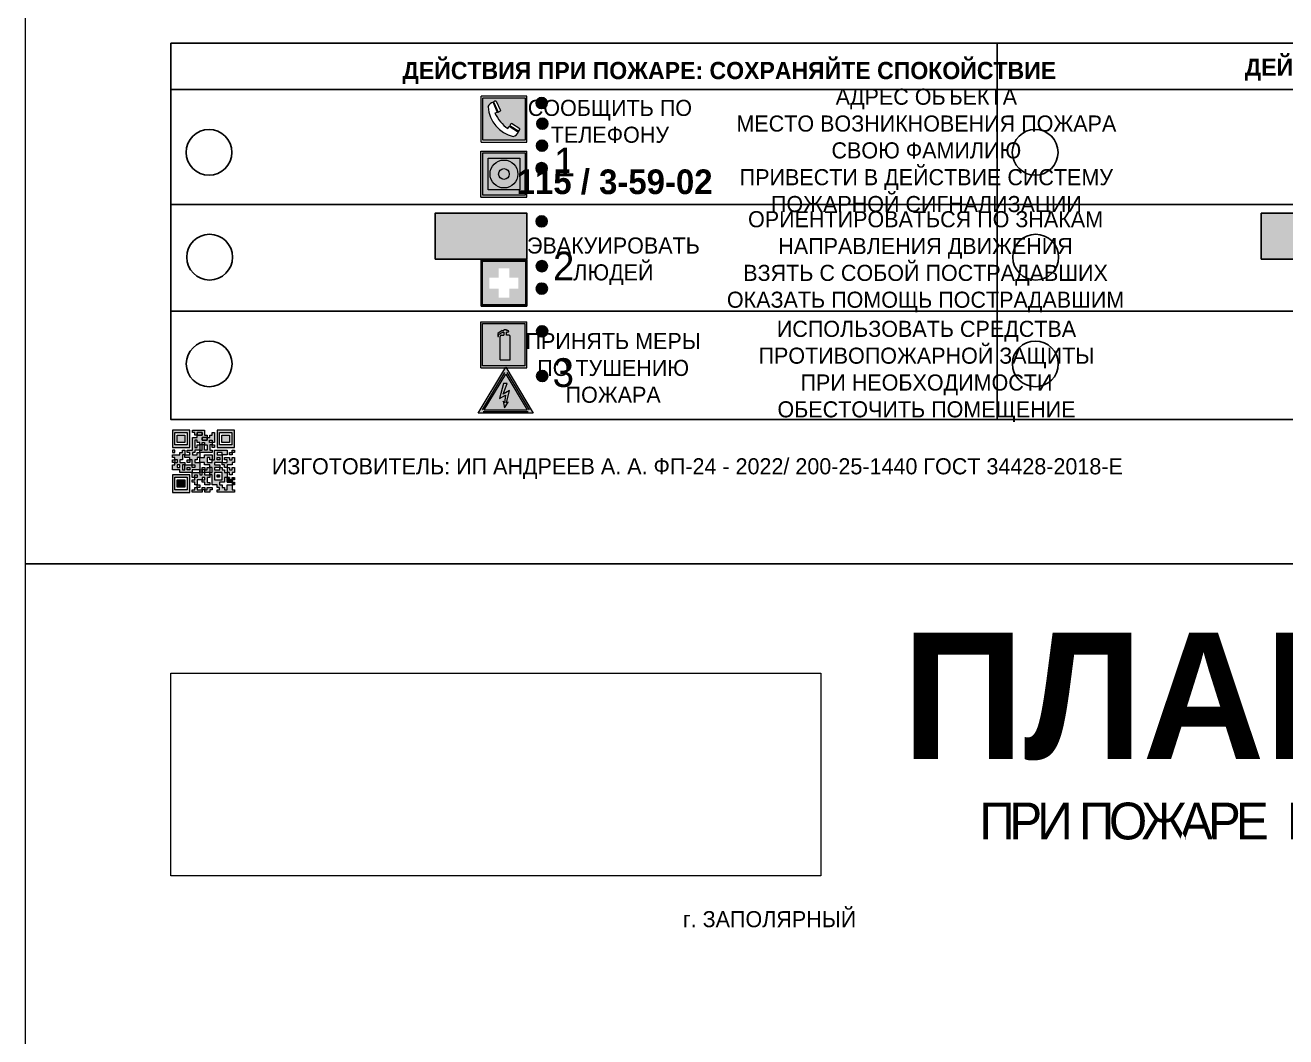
# Model space of a CAD drawing. Header units: millimetres. Extents: x 13114 to 67229, y 22859 to 38520.
# Drawn here: x 23801.8 to 24021.2, y 35075.5 to 35251.5 of the extents above; entities that cross this region are included whole.
import ezdxf

# ---------------------------------------------------------------- set-up
doc = ezdxf.new("R2010")
doc.units = ezdxf.units.MM
doc.styles.add('обычный', font='arial.ttf')
picture_1 = doc.add_image_def('image1.jpg', size_in_pixel=(337, 105))

# ---------------------------------------------------------------- blocks, each defined once
blk = doc.blocks.new('A$C3E6D3DDE')
at = {"lineweight": 5}
h = blk.add_hatch(color=40, dxfattribs=at)
h.paths.add_polyline_path([(24.1, 1.45), (16.46, -11.35), (31.74, -11.35)])
h.paths.add_polyline_path([(24.09, -0.46), (30.03, -10.41), (18.14, -10.41)], flags=16)
h.paths.add_polyline_path([(24.54, -3.08), (23.41, -6.02), (25.13, -5.01), (24.33, -8.5), (24.82, -8.27), (23.79, -9.86), (23.4, -8.04), (23.8, -8.43), (24.04, -6.29), (22.39, -7.25), (23.44, -3.08)], flags=0)
h = blk.add_hatch(color=256, dxfattribs=at)
h.paths.add_polyline_path([(24.37, 0.03, 0.567511), (23.82, 0.03), (17.59, -10.4, 0.582454), (17.86, -10.88), (30.32, -10.88, 0.582149), (30.6, -10.4)])
h.paths.add_polyline_path([(24.09, -0.46), (18.14, -10.41), (30.03, -10.41)], flags=16)
h.paths.add_polyline_path([(24.54, -3.08), (23.41, -6.02), (25.13, -5.01), (24.33, -8.5), (24.82, -8.27), (23.79, -9.86), (23.4, -8.04), (23.8, -8.43), (24.04, -6.29), (22.39, -7.25), (23.44, -3.08)], flags=0)
h = blk.add_hatch(color=40, dxfattribs=at)
h.paths.add_polyline_path([(24.09, -0.46), (18.14, -10.41), (30.03, -10.41)])
h.paths.add_polyline_path([(24.82, -8.27), (23.79, -9.86), (23.4, -8.04), (23.8, -8.43), (24.04, -6.29), (22.39, -7.25), (23.44, -3.08), (24.54, -3.08), (23.41, -6.02), (25.13, -5.01), (24.33, -8.5)], flags=16)
at = {"color": 40, "lineweight": 5}
for p, q in [((16.46, -11.35), (24.1, 1.45)), ((24.1, 1.45), (31.74, -11.35))]:
    blk.add_line(p, q, dxfattribs=at)
at = {"lineweight": 5}
for p, q in [((17.59, -10.4), (23.82, 0.03)), ((24.37, 0.03), (30.6, -10.4)), ((18.14, -10.41), (24.09, -0.46)), ((23.44, -3.08), (22.39, -7.25)), ((23.41, -6.02), (24.54, -3.08)), ((24.54, -3.08), (23.44, -3.08)), ((24.09, -0.46), (30.03, -10.41)), ((22.39, -7.25), (24.04, -6.29)), ((25.13, -5.01), (23.41, -6.02)), ((24.04, -6.29), (23.8, -8.43)), ((24.33, -8.5), (25.13, -5.01)), ((18.14, -10.41), (30.03, -10.41)), ((23.8, -8.43), (23.4, -8.04)), ((23.4, -8.04), (23.79, -9.86)), ((23.79, -9.86), (24.82, -8.27)), ((24.82, -8.27), (24.33, -8.5)), ((17.86, -10.88), (30.32, -10.88))]:
    blk.add_line(p, q, dxfattribs=at)
at = {"color": 50, "lineweight": 5}
blk.add_line((31.74, -11.35), (16.46, -11.35), dxfattribs=at)
blk = doc.blocks.new('QR')
at = {"lineweight": 0}
h = blk.add_hatch(color=256, dxfattribs=at)
h.dxf.hatch_style = 1
h.paths.add_polyline_path([(9241.16, 2687.38), (9242.01, 2687.38), (9242.01, 2687.83), (9241.59, 2687.83), (9241.59, 2688.68), (9239.45, 2688.68), (9239.45, 2688.25), (9239.86, 2688.25), (9239.86, 2687.83), (9240.29, 2687.83), (9240.29, 2688.25), (9241.16, 2688.25), (9241.16, 2687.83), (9240.29, 2687.83), (9240.29, 2687.38), (9239.45, 2687.38), (9239.45, 2685.22), (9238.57, 2685.22), (9238.57, 2684.8), (9239.02, 2684.8), (9239.02, 2684.37), (9238.13, 2684.37), (9238.13, 2683.92), (9239.02, 2683.92), (9239.02, 2683.5), (9239.44, 2683.5), (9239.44, 2682.64), (9239.87, 2682.64), (9239.87, 2682.18), (9239.44, 2682.18), (9239.44, 2682.64), (9238.13, 2682.64), (9238.13, 2681.76), (9237.71, 2681.76), (9237.71, 2682.64), (9238.13, 2682.64), (9238.13, 2683.07), (9237.27, 2683.07), (9237.27, 2683.51), (9237.71, 2683.51), (9237.71, 2684.37), (9238.13, 2684.37), (9238.13, 2685.22), (9237.71, 2685.22), (9237.71, 2684.8), (9237.28, 2684.8), (9237.28, 2684.38), (9235.98, 2684.38), (9235.98, 2683.92), (9236.4, 2683.92), (9236.4, 2683.49), (9236.84, 2683.49), (9236.84, 2683.07), (9236.4, 2683.07), (9236.4, 2682.64), (9235.98, 2682.64), (9235.98, 2681.76), (9237.29, 2681.76), (9237.29, 2681.33), (9239.43, 2681.33), (9239.43, 2681.76), (9240.74, 2681.76), (9240.74, 2683.05), (9239.87, 2683.05), (9239.87, 2683.5), (9240.29, 2683.5), (9240.29, 2683.91), (9240.74, 2683.91), (9240.74, 2684.81), (9240.29, 2684.81), (9240.29, 2684.79), (9240.29, 2684.37), (9239.45, 2684.37), (9239.45, 2684.8), (9239.87, 2684.8), (9239.87, 2685.21), (9240.74, 2685.21), (9240.74, 2686.1), (9240.29, 2686.1), (9240.29, 2685.64), (9239.86, 2685.64), (9239.86, 2686.95), (9240.29, 2686.95), (9240.29, 2686.52), (9240.74, 2686.52), (9240.74, 2686.1), (9241.16, 2686.1), (9241.16, 2686.53), (9241.59, 2686.53), (9241.59, 2686.1), (9242.02, 2686.1), (9242.02, 2685.21), (9241.59, 2685.21), (9241.59, 2686.1), (9241.16, 2686.1), (9241.16, 2685.21), (9240.74, 2685.21), (9240.74, 2684.81), (9242.89, 2684.81), (9242.89, 2685.22), (9242.47, 2685.22), (9242.47, 2686.11), (9242.89, 2686.11), (9242.89, 2686.52), (9242.46, 2686.52), (9242.46, 2686.95), (9242.89, 2686.95), (9242.89, 2686.52), (9243.32, 2686.52), (9243.32, 2688.26), (9242.9, 2688.26), (9242.9, 2687.83), (9242.47, 2687.83), (9242.47, 2687.38), (9242.01, 2687.38), (9242.01, 2686.94), (9241.16, 2686.94)])
h.paths.add_polyline_path([(9239.02, 2682.18), (9239.02, 2681.76), (9238.54, 2681.76), (9238.54, 2682.18)], flags=16)
h.paths.add_polyline_path([(9237.27, 2682.65), (9237.27, 2682.19), (9236.83, 2682.19), (9236.83, 2682.65)], flags=16)
h = blk.add_hatch(color=256, dxfattribs=at)
h.dxf.hatch_style = 1
h.paths.add_polyline_path([(9238.15, 2687.83), (9236.83, 2687.83), (9236.83, 2686.52), (9238.15, 2686.52)], flags=0)
h.paths.add_polyline_path([(9239.01, 2685.65), (9239.01, 2688.68), (9235.98, 2688.68), (9235.98, 2685.65)])
h.paths.add_polyline_path([(9236.41, 2686.1), (9236.41, 2688.26), (9238.56, 2688.26), (9238.56, 2686.1)], flags=16)
h.paths.add_polyline_path([(9236.83, 2686.52), (9236.83, 2687.83), (9238.15, 2687.83), (9238.15, 2686.52)], flags=0)
h = blk.add_hatch(color=256, dxfattribs=at)
h.dxf.hatch_style = 1
h.paths.add_polyline_path([(9238.15, 2686.52), (9238.15, 2687.83), (9236.83, 2687.83), (9236.83, 2686.52)])
h.paths.add_polyline_path([(9245.91, 2686.52), (9245.91, 2687.83), (9244.59, 2687.83), (9244.59, 2686.52)], flags=0)
h.paths.add_polyline_path([(9246.77, 2685.65), (9246.77, 2688.68), (9243.74, 2688.68), (9243.74, 2685.65)])
h.paths.add_polyline_path([(9244.17, 2686.1), (9244.17, 2688.26), (9246.32, 2688.26), (9246.32, 2686.1)], flags=16)
h.paths.add_polyline_path([(9244.59, 2686.52), (9244.59, 2687.83), (9245.91, 2687.83), (9245.91, 2686.52)], flags=0)
h = blk.add_hatch(color=256, dxfattribs=at)
h.dxf.hatch_style = 1
h.paths.add_polyline_path([(9240.75, 2681.76), (9240.75, 2681.35), (9241.17, 2681.35), (9241.17, 2681.76)])
h.paths.add_polyline_path([(9241.6, 2682.18), (9241.17, 2682.18), (9241.17, 2681.76), (9241.6, 2681.76)])
h.paths.add_polyline_path([(9242.47, 2681.34), (9242.47, 2682.19), (9242.02, 2682.19), (9242.02, 2681.76), (9241.6, 2681.76), (9241.6, 2681.34)])
h.paths.add_polyline_path([(9239.87, 2678.3), (9239.44, 2678.3), (9239.44, 2677.89), (9241.17, 2677.89), (9241.17, 2678.3), (9240.28, 2678.3), (9240.28, 2678.73), (9239.87, 2678.73)])
h.paths.add_polyline_path([(9240.75, 2678.73), (9240.75, 2679.19), (9240.28, 2679.19), (9240.28, 2678.73)])
h.paths.add_polyline_path([(9241.6, 2678.73), (9241.17, 2678.73), (9241.17, 2678.3), (9241.6, 2678.3)])
h.paths.add_polyline_path([(9242.02, 2678.3), (9241.6, 2678.3), (9241.6, 2677.89), (9242.48, 2677.89), (9242.48, 2678.31), (9242.9, 2678.31), (9242.9, 2678.73), (9242.02, 2678.73)])
h.paths.add_polyline_path([(9246.36, 2684.37), (9246.36, 2684.79), (9245.93, 2684.79), (9245.93, 2684.37)])
h.paths.add_polyline_path([(9246.78, 2685.2), (9246.36, 2685.2), (9246.36, 2684.79), (9246.78, 2684.79)])
h.paths.add_polyline_path([(9245.91, 2687.83), (9244.59, 2687.83), (9244.59, 2686.52), (9245.91, 2686.52)])
h = blk.add_hatch(color=256, dxfattribs=at)
h.dxf.hatch_style = 1
h.paths.add_polyline_path([(9243.32, 2686.11), (9242.89, 2686.11), (9242.89, 2685.64), (9243.32, 2685.64)])
h.paths.add_polyline_path([(9239.02, 2683.07), (9239.02, 2683.5), (9238.56, 2683.5), (9238.56, 2683.07)])
h.paths.add_polyline_path([(9236.4, 2684.8), (9236.4, 2685.22), (9235.98, 2685.22), (9235.98, 2684.8)])
h.paths.add_polyline_path([(9236.4, 2683.07), (9236.4, 2683.49), (9235.98, 2683.49), (9235.98, 2683.07)])
h = blk.add_hatch(color=256, dxfattribs=at)
h.dxf.hatch_style = 1
h.paths.add_polyline_path([(9243.32, 2682.64), (9243.32, 2683.07), (9244.62, 2683.07), (9244.62, 2684.37), (9243.74, 2684.37), (9243.74, 2684.8), (9244.62, 2684.8), (9244.62, 2684.37), (9245.48, 2684.37), (9245.48, 2685.22), (9243.32, 2685.22), (9243.32, 2683.5), (9242.89, 2683.5), (9242.89, 2683.06), (9242.01, 2683.06), (9242.01, 2683.91), (9242.47, 2683.91), (9242.47, 2683.5), (9242.89, 2683.5), (9242.89, 2684.38), (9241.59, 2684.38), (9241.59, 2683.91), (9240.74, 2683.91), (9240.74, 2683.05), (9241.59, 2683.05), (9241.59, 2682.64), (9242.47, 2682.64), (9242.47, 2682.19), (9242.91, 2682.19), (9242.91, 2681.34), (9242.48, 2681.34), (9242.48, 2680.91), (9242.91, 2680.91), (9242.91, 2679.17), (9243.75, 2679.17), (9243.75, 2678.73), (9244.2, 2678.73), (9244.2, 2678.3), (9243.75, 2678.3), (9243.75, 2677.88), (9246.78, 2677.88), (9246.78, 2678.3), (9246.35, 2678.3), (9246.35, 2679.19), (9245.48, 2679.19), (9245.48, 2678.31), (9245.05, 2678.31), (9245.05, 2678.73), (9244.62, 2678.73), (9244.62, 2679.19), (9244.2, 2679.19), (9244.2, 2679.61), (9245.05, 2679.61), (9245.05, 2680.46), (9245.48, 2680.46), (9245.48, 2681.34), (9245.04, 2681.34), (9245.04, 2681.76), (9244.63, 2681.76), (9244.63, 2682.19), (9244.21, 2682.19), (9244.21, 2681.76), (9243.32, 2681.76), (9243.32, 2682.19), (9244.21, 2682.19), (9244.21, 2682.64)])
h.paths.add_polyline_path([(9243.75, 2683.49), (9243.75, 2683.92), (9244.21, 2683.92), (9244.21, 2683.49)], flags=16)
h.paths.add_polyline_path([(9243.32, 2681.34), (9244.63, 2681.34), (9244.63, 2680.04), (9243.32, 2680.04)], flags=16)
h.paths.add_polyline_path([(9243.76, 2680.89), (9244.18, 2680.89), (9244.18, 2680.48), (9243.76, 2680.48)], flags=0)
h = blk.add_hatch(color=256, dxfattribs=at)
h.dxf.hatch_style = 1
h.paths.add_polyline_path([(9246.36, 2683.07), (9246.78, 2683.07), (9246.78, 2683.92), (9246.36, 2683.92), (9246.36, 2683.49), (9245.92, 2683.49), (9245.92, 2683.92), (9245.06, 2683.92), (9245.06, 2683.49), (9245.48, 2683.49), (9245.48, 2683.07), (9244.62, 2683.07), (9244.62, 2682.65), (9245.05, 2682.65), (9245.05, 2682.18), (9245.48, 2682.18), (9245.48, 2682.65), (9246.36, 2682.65)])
h.paths.add_polyline_path([(9246.78, 2682.18), (9246.36, 2682.18), (9246.36, 2681.75), (9245.92, 2681.75), (9245.92, 2682.18), (9245.48, 2682.18), (9245.48, 2681.34), (9245.48, 2681.34), (9245.94, 2681.34), (9245.94, 2680.91), (9246.36, 2680.91), (9246.36, 2681.34), (9246.78, 2681.34)])
h = blk.add_hatch(color=256, dxfattribs=at)
h.dxf.hatch_style = 1
h.paths.add_polyline_path([(9235.98, 2680.9), (9235.98, 2677.86), (9239.02, 2677.86), (9239.02, 2680.9)])
h.paths.add_polyline_path([(9238.57, 2680.48), (9238.57, 2678.32), (9236.41, 2678.32), (9236.41, 2680.48)], flags=16)
h.paths.add_polyline_path([(9238.15, 2680.05), (9238.15, 2678.74), (9236.83, 2678.74), (9236.83, 2680.05)], flags=0)
h = blk.add_hatch(color=256, dxfattribs=at)
h.dxf.hatch_style = 1
h.paths.add_polyline_path([(9242.02, 2680.46), (9242.48, 2680.46), (9242.48, 2680.91), (9241.58, 2680.91), (9241.58, 2681.35), (9241.17, 2681.35), (9241.17, 2680.91), (9240.75, 2680.91), (9240.75, 2681.33), (9239.43, 2681.33), (9239.43, 2680.46), (9239.86, 2680.46), (9239.86, 2680.92), (9240.3, 2680.92), (9240.3, 2680.46), (9239.86, 2680.46), (9239.86, 2680.04), (9239.44, 2680.04), (9239.44, 2679.62), (9239.86, 2679.62), (9239.86, 2679.19), (9240.29, 2679.19), (9240.29, 2680.03), (9241.18, 2680.03), (9241.18, 2680.47), (9241.6, 2680.47), (9241.6, 2680.03), (9241.18, 2680.03), (9241.18, 2679.61), (9241.6, 2679.61), (9241.6, 2679.19), (9242.47, 2679.19), (9242.47, 2679.6), (9242.02, 2679.6)])
h = blk.add_hatch(color=256, dxfattribs=at)
h.dxf.hatch_style = 1
h.paths.add_polyline_path([(9244.18, 2680.48), (9244.18, 2680.89), (9243.76, 2680.89), (9243.76, 2680.48)])
h = blk.add_hatch(color=256, dxfattribs=at)
h.dxf.hatch_style = 1
h.paths.add_polyline_path([(9238.15, 2680.05), (9236.83, 2680.05), (9236.83, 2678.74), (9238.15, 2678.74)])
h = blk.add_hatch(color=256, dxfattribs=at)
h.dxf.hatch_style = 1
h.paths.add_polyline_path([(9245.93, 2680.04), (9245.93, 2680.46), (9245.48, 2680.46), (9245.48, 2679.62), (9246.35, 2679.62), (9246.35, 2680.04)])
h.paths.add_polyline_path([(9246.78, 2680.04), (9246.78, 2680.46), (9246.35, 2680.46), (9246.35, 2680.04)])
h.paths.add_polyline_path([(9246.78, 2679.18), (9246.78, 2679.62), (9246.35, 2679.62), (9246.35, 2679.18)])
for points in [[(9237.71, 2685.22), (9238.13, 2685.22), (9238.13, 2684.37), (9237.71, 2684.37), (9237.71, 2683.51), (9237.27, 2683.51), (9237.27, 2683.07), (9238.13, 2683.07), (9238.13, 2682.64), (9237.71, 2682.64), (9237.71, 2681.76), (9238.13, 2681.76), (9238.13, 2682.64), (9239.44, 2682.64), (9239.44, 2683.5), (9239.02, 2683.5), (9239.02, 2683.07), (9238.56, 2683.07), (9238.56, 2683.5), (9239.02, 2683.5), (9239.02, 2683.92), (9238.13, 2683.92), (9238.13, 2684.37), (9239.02, 2684.37), (9239.02, 2684.8), (9238.57, 2684.8), (9238.57, 2685.22), (9239.45, 2685.22), (9239.45, 2687.38), (9240.29, 2687.38), (9240.29, 2687.83), (9239.86, 2687.83), (9239.86, 2688.25), (9239.45, 2688.25), (9239.45, 2688.68), (9241.59, 2688.68), (9241.59, 2687.83), (9242.01, 2687.83), (9242.01, 2687.38), (9242.47, 2687.38), (9242.47, 2687.83), (9242.9, 2687.83), (9242.9, 2688.26), (9243.32, 2688.26), (9243.32, 2686.52), (9242.89, 2686.52), (9242.89, 2686.11), (9243.32, 2686.11), (9243.32, 2685.64), (9242.89, 2685.64), (9242.89, 2686.11), (9242.47, 2686.11), (9242.47, 2685.22), (9242.89, 2685.22), (9242.89, 2684.81), (9240.74, 2684.81), (9240.74, 2683.91), (9241.59, 2683.91), (9241.59, 2684.38), (9242.89, 2684.38), (9242.89, 2683.5), (9242.47, 2683.5), (9242.47, 2683.91), (9242.01, 2683.91), (9242.01, 2683.06), (9242.89, 2683.06), (9242.89, 2683.5), (9243.32, 2683.5), (9243.32, 2685.22), (9245.48, 2685.22), (9245.48, 2684.37), (9244.62, 2684.37), (9244.62, 2683.07), (9245.48, 2683.07), (9245.48, 2683.49), (9245.06, 2683.49), (9245.06, 2683.92), (9245.92, 2683.92), (9245.92, 2683.49), (9246.36, 2683.49), (9246.36, 2683.92), (9246.78, 2683.92), (9246.78, 2683.07), (9246.36, 2683.07), (9246.36, 2682.65), (9245.48, 2682.65), (9245.48, 2682.18), (9245.92, 2682.18), (9245.92, 2681.75), (9246.36, 2681.75), (9246.36, 2682.18), (9246.78, 2682.18), (9246.78, 2681.34), (9246.36, 2681.34), (9246.36, 2680.91), (9245.94, 2680.91), (9245.94, 2681.34), (9245.48, 2681.34), (9245.48, 2680.46), (9245.93, 2680.46), (9245.93, 2680.04), (9246.35, 2680.04), (9246.35, 2680.46), (9246.78, 2680.46), (9246.78, 2680.04), (9246.78, 2680.04), (9246.35, 2680.04), (9246.35, 2679.62), (9246.78, 2679.62), (9246.78, 2679.18), (9246.35, 2679.18), (9246.35, 2678.3), (9246.78, 2678.3), (9246.78, 2677.88), (9243.75, 2677.88), (9243.75, 2678.3), (9244.2, 2678.3), (9244.2, 2678.73), (9243.75, 2678.73), (9243.75, 2679.17), (9242.91, 2679.17), (9242.91, 2680.91), (9242.48, 2680.91), (9242.48, 2680.46), (9242.02, 2680.46), (9242.02, 2679.6), (9242.47, 2679.6), (9242.47, 2679.19), (9241.6, 2679.19), (9241.6, 2679.61), (9241.18, 2679.61), (9241.18, 2680.03), (9240.29, 2680.03), (9240.29, 2679.19), (9240.75, 2679.19), (9240.75, 2678.73), (9240.28, 2678.73), (9240.28, 2678.3), (9241.17, 2678.3), (9241.17, 2678.73), (9241.6, 2678.73), (9241.6, 2678.3), (9242.02, 2678.3), (9242.02, 2678.73), (9242.9, 2678.73), (9242.9, 2678.31), (9242.48, 2678.31), (9242.48, 2677.89), (9241.6, 2677.89), (9241.6, 2678.3), (9241.17, 2678.3), (9241.17, 2677.89), (9239.44, 2677.89), (9239.44, 2678.3), (9239.87, 2678.3), (9239.87, 2678.73), (9240.28, 2678.73), (9240.28, 2679.19), (9240.29, 2679.19), (9239.86, 2679.19), (9239.86, 2679.62), (9239.44, 2679.62), (9239.44, 2680.04), (9239.86, 2680.04), (9239.86, 2680.46), (9239.43, 2680.46), (9239.43, 2681.33), (9237.29, 2681.33), (9237.29, 2681.76), (9235.98, 2681.76), (9235.98, 2682.64), (9236.4, 2682.64), (9236.4, 2683.07), (9235.98, 2683.07), (9235.98, 2683.49), (9236.4, 2683.49), (9236.4, 2683.92), (9235.98, 2683.92), (9235.98, 2684.38), (9237.28, 2684.38), (9237.28, 2684.8), (9237.71, 2684.8), (9237.71, 2685.22), (9237.92, 2685.22)], [(9240.74, 2685.21), (9239.87, 2685.21), (9239.87, 2684.8), (9239.45, 2684.8), (9239.45, 2684.37), (9240.29, 2684.37), (9240.29, 2684.79), (9240.29, 2684.81), (9240.74, 2684.81), (9240.74, 2685.21), (9239.87, 2685.21)], [(9240.74, 2686.1), (9240.74, 2686.52), (9240.29, 2686.52), (9240.29, 2686.95), (9239.86, 2686.95), (9239.86, 2685.64), (9240.29, 2685.64), (9240.29, 2686.1), (9240.74, 2686.1), (9240.74, 2686.52)], [(9240.74, 2683.05), (9240.74, 2681.76), (9239.43, 2681.76), (9239.43, 2681.33), (9240.75, 2681.33), (9240.75, 2681.35), (9240.75, 2680.91), (9241.17, 2680.91), (9241.17, 2681.35), (9241.58, 2681.35), (9241.58, 2680.91), (9242.48, 2680.91), (9242.48, 2681.34), (9242.91, 2681.34), (9242.91, 2682.19), (9242.47, 2682.19), (9242.47, 2682.64), (9241.59, 2682.64), (9241.59, 2683.05), (9240.74, 2683.05)], [(9240.74, 2683.91), (9240.29, 2683.91), (9240.29, 2683.5), (9239.87, 2683.5), (9239.87, 2683.05), (9240.74, 2683.05), (9240.74, 2683.91)], [(9244.62, 2683.07), (9243.32, 2683.07), (9243.32, 2682.64), (9244.21, 2682.64), (9244.21, 2682.19), (9243.32, 2682.19), (9243.32, 2681.76), (9244.21, 2681.76), (9244.21, 2682.19), (9244.63, 2682.19), (9244.63, 2681.76), (9245.04, 2681.76), (9245.04, 2681.34), (9245.48, 2681.34)], [(9244.62, 2684.37), (9244.62, 2684.8), (9243.74, 2684.8), (9243.74, 2684.37), (9244.62, 2684.37)], [(9245.48, 2682.18), (9245.05, 2682.18), (9245.05, 2682.65), (9244.62, 2682.65), (9244.62, 2683.07)], [(9239.86, 2680.46), (9239.86, 2680.92), (9240.3, 2680.92), (9240.3, 2680.46), (9239.86, 2680.46)], [(9241.6, 2681.76), (9242.02, 2681.76), (9242.02, 2682.19), (9242.47, 2682.19), (9242.47, 2681.34), (9241.6, 2681.34), (9241.6, 2681.76)], [(9245.48, 2682.18), (9245.48, 2681.34)], [(9245.48, 2680.46), (9245.05, 2680.46), (9245.05, 2679.61), (9244.2, 2679.61), (9244.2, 2679.19), (9244.62, 2679.19), (9244.62, 2678.73), (9245.05, 2678.73), (9245.05, 2678.31), (9245.48, 2678.31), (9245.48, 2679.19), (9246.35, 2679.19), (9246.35, 2679.07)], [(9246.35, 2679.62), (9245.48, 2679.62), (9245.48, 2680.46)], [(9245.48, 2680.46), (9245.48, 2679.62), (9246.35, 2679.62), (9246.35, 2680.04), (9245.93, 2680.04), (9245.93, 2680.46), (9245.48, 2680.46), (9245.48, 2679.62)], [(9246.35, 2679.62), (9246.35, 2679.18)]]:
    blk.add_lwpolyline(points, dxfattribs=at)
for points in [[(9235.98, 2685.65), (9239.01, 2685.65), (9239.01, 2688.68), (9235.98, 2688.68)], [(9236.41, 2688.26), (9238.56, 2688.26), (9238.56, 2686.1), (9236.41, 2686.1)], [(9236.83, 2687.83), (9238.15, 2687.83), (9238.15, 2686.52), (9236.83, 2686.52)], [(9240.29, 2687.83), (9241.16, 2687.83), (9241.16, 2688.25), (9240.29, 2688.25)], [(9240.29, 2688.25), (9241.16, 2688.25), (9241.16, 2687.83), (9240.29, 2687.83)], [(9242.01, 2687.38), (9241.16, 2687.38), (9241.16, 2686.94), (9242.01, 2686.94)], [(9241.16, 2687.38), (9242.01, 2687.38), (9242.01, 2686.94), (9241.16, 2686.94)], [(9243.74, 2685.65), (9246.77, 2685.65), (9246.77, 2688.68), (9243.74, 2688.68)], [(9244.17, 2688.26), (9246.32, 2688.26), (9246.32, 2686.1), (9244.17, 2686.1)], [(9244.59, 2687.83), (9245.91, 2687.83), (9245.91, 2686.52), (9244.59, 2686.52)], [(9235.98, 2684.8), (9236.4, 2684.8), (9236.4, 2685.22), (9235.98, 2685.22)], [(9241.16, 2686.1), (9240.74, 2686.1), (9240.74, 2685.21), (9241.16, 2685.21)], [(9241.16, 2686.53), (9241.59, 2686.53), (9241.59, 2686.1), (9241.16, 2686.1)], [(9241.59, 2686.1), (9242.02, 2686.1), (9242.02, 2685.21), (9241.59, 2685.21)], [(9242.89, 2686.52), (9242.46, 2686.52), (9242.46, 2686.95), (9242.89, 2686.95)], [(9246.36, 2685.2), (9246.78, 2685.2), (9246.78, 2684.79), (9246.36, 2684.79)], [(9236.4, 2683.07), (9236.84, 2683.07), (9236.84, 2683.49), (9236.4, 2683.49)], [(9243.75, 2683.92), (9244.21, 2683.92), (9244.21, 2683.49), (9243.75, 2683.49)], [(9245.93, 2684.79), (9246.36, 2684.79), (9246.36, 2684.37), (9245.93, 2684.37)], [(9235.98, 2677.86), (9239.02, 2677.86), (9239.02, 2680.9), (9235.98, 2680.9)], [(9236.83, 2682.19), (9237.27, 2682.19), (9237.27, 2682.65), (9236.83, 2682.65)], [(9238.54, 2682.18), (9239.02, 2682.18), (9239.02, 2681.76), (9238.54, 2681.76)], [(9239.44, 2682.64), (9239.87, 2682.64), (9239.87, 2682.18), (9239.44, 2682.18)], [(9240.75, 2681.76), (9241.17, 2681.76), (9241.17, 2681.35), (9240.75, 2681.35)], [(9241.17, 2682.18), (9241.6, 2682.18), (9241.6, 2681.76), (9241.17, 2681.76)], [(9243.32, 2680.04), (9244.63, 2680.04), (9244.63, 2681.34), (9243.32, 2681.34)], [(9243.76, 2680.89), (9244.18, 2680.89), (9244.18, 2680.48), (9243.76, 2680.48)], [(9236.41, 2680.48), (9238.57, 2680.48), (9238.57, 2678.32), (9236.41, 2678.32)], [(9236.83, 2680.05), (9238.15, 2680.05), (9238.15, 2678.74), (9236.83, 2678.74)], [(9241.18, 2680.03), (9241.6, 2680.03), (9241.6, 2680.47), (9241.18, 2680.47)]]:
    blk.add_lwpolyline(points, close=True, dxfattribs=at)
blk = doc.blocks.new('A$C456E1F9C')
at = {"lineweight": 5}
h = blk.add_hatch(color=242, dxfattribs=at)
h.paths.add_polyline_path([(0.51, -1.47), (0.51, -13.26), (12.29, -13.26), (12.29, -1.47)])
h.paths.add_polyline_path([(5.42, -4.95, -0.254479), (4.78, -5.4), (3.52, -2.53, -0.209735), (4.23, -2.4)], flags=16)
h.paths.add_polyline_path([(8.53, -8.6), (10.87, -10.17), (10.54, -10.76), (8.03, -9.13, -0.192251)], flags=16)
h.paths.add_polyline_path([(4.61, -5.49, 0.005518), (3.87, -5.72, 0.128647), (7.49, -10.01, 0.00809), (7.83, -9.33), (10.47, -10.97, -0.16736), (8.99, -12.25, -0.327862), (1.95, -3.95, -0.166952), (3.36, -2.62)], flags=16)
at = {"color": 242, "lineweight": 5}
for p, q in [((0, -13.77), (0, -0.97)), ((12.8, -0.97), (0, -0.97)), ((4.61, -5.49), (3.36, -2.62)), ((3.52, -2.53), (4.78, -5.4)), ((4.23, -2.4), (5.42, -4.95)), ((12.8, -13.77), (12.8, -0.97)), ((7.83, -9.33), (10.47, -10.97)), ((8.03, -9.13), (10.54, -10.76)), ((10.81, -10.12), (8.53, -8.6)), ((10.54, -10.76), (10.8, -10.3)), ((10.8, -10.3), (10.81, -10.12)), ((0, -13.77), (12.8, -13.77))]:
    blk.add_line(p, q, dxfattribs=at)
blk.add_lwpolyline([(0.51, -1.47), (12.29, -1.47), (12.29, -13.26), (0.51, -13.26)], close=True, dxfattribs=at)
for centre, radius, start, end in [((4.59, -5.34), 2.99, 114.2845, 152.1974), ((4.02, -3.27), 0.891, 76.3284, 123.7092), ((11.12, -3.31), 9.19, 183.9915, 256.6009), ((14.98, -39.1), 35.17, 107.1487, 108.4135), ((13.86, -0.94), 11.08, 205.5536, 234.8762), ((4.68, -4.59), 0.824, 276.9621, 334.0723), ((-13.31, 0.8), 23.44, 332.5487, 334.4027), ((8.94, -9.5), 0.989, 114.4092, 157.9388), ((7.87, -9.46), 3, 291.9291, 329.9329)]:
    blk.add_arc(centre, radius, start, end, dxfattribs=at)
blk = doc.blocks.new('A$C54414219')
at = {"true_color": 0xffffff}
h = blk.add_hatch(color=7, dxfattribs=at)
h.paths.add_polyline_path([(2.39, -9.45), (2.39, -18.3), (11.23, -18.3), (11.23, -9.45)], flags=0)
h.paths.add_polyline_path([(10.71, -13.87, -1), (2.92, -13.87, -1)], flags=0)
h.paths.add_polyline_path([(8.3, -13.87, -1), (5.33, -13.87, -1)], flags=0)
h.paths.add_polyline_path([(0.41, -7.47), (0.41, -20.27), (13.21, -20.27), (13.21, -7.47)])
h.paths.add_polyline_path([(0.92, -19.77), (12.71, -19.77), (12.71, -7.98), (0.92, -7.98)], flags=16)
h.paths.add_polyline_path([(11.23, -9.45), (11.23, -18.3), (2.39, -18.3), (2.39, -9.45)], flags=0)
at = {"lineweight": 5}
h = blk.add_hatch(color=242, dxfattribs=at)
h.paths.add_polyline_path([(12.71, -7.98), (0.92, -7.98), (0.92, -19.77), (12.71, -19.77)])
h.paths.add_polyline_path([(11.23, -18.3), (2.39, -18.3), (2.39, -9.45), (11.23, -9.45)], flags=16)
h.paths.add_polyline_path([(10.71, -13.87, -1), (2.92, -13.87, -1)], flags=0)
h.paths.add_polyline_path([(8.3, -13.87, -1), (5.33, -13.87, -1)], flags=0)
at = {"true_color": 0xffffff}
h = blk.add_hatch(color=7, dxfattribs=at)
h.paths.add_polyline_path([(2.39, -9.45), (2.39, -18.3), (11.23, -18.3), (11.23, -9.45)])
h.paths.add_polyline_path([(10.71, -13.87, -1), (2.92, -13.87, -1)], flags=16)
h.paths.add_polyline_path([(8.3, -13.87, -1), (5.33, -13.87, -1)], flags=0)
at = {"lineweight": 5}
h = blk.add_hatch(color=242, dxfattribs=at)
h.paths.add_polyline_path([(2.92, -13.87, 1), (10.71, -13.87, 1)])
h.paths.add_polyline_path([(8.3, -13.87, -1), (5.33, -13.87, -1)], flags=16)
at = {"color": 242, "lineweight": 5}
for p, q in [((0.41, -20.27), (0.41, -7.47)), ((0.41, -7.47), (13.21, -7.47)), ((0.41, -7.47), (13.21, -7.47)), ((13.21, -20.27), (13.21, -7.47)), ((0.41, -20.27), (13.21, -20.27))]:
    blk.add_line(p, q, dxfattribs=at)
for points in [[(0.92, -7.98), (12.71, -7.98), (12.71, -19.77), (0.92, -19.77)], [(2.39, -9.45), (11.23, -9.45), (11.23, -18.3), (2.39, -18.3)]]:
    blk.add_lwpolyline(points, close=True, dxfattribs=at)
for radius in [3.89, 1.49]:
    blk.add_circle((6.81, -13.87), radius, dxfattribs=at)
blk = doc.blocks.new('A$C32E8229D')
at = {"true_color": 0xffffff}
blk.add_hatch(color=7, dxfattribs=at).paths.add_polyline_path([(0, 0), (0, -8), (16, -8), (16, 0)])
h = blk.add_hatch(color=126)
h.paths.add_polyline_path([(0.2, -0.2), (15.8, -0.2), (15.8, -7.8), (0.2, -7.8)])
h.paths.add_polyline_path([(13.49, -2.05), (12.08, -2.05), (11.37, -2.63, 0.162397), (11.29, -2.84), (11.29, -3.63), (10.35, -3.63), (10.35, -4.05), (11.68, -4.05), (11.68, -3.48), (12.26, -4.28), (11.29, -5.1), (11.29, -6.78), (11.85, -6.78), (11.85, -5.44), (12.8, -4.64), (12.8, -5.94), (14.46, -5.94), (14.46, -5.39), (13.45, -5.39), (13.45, -3.97), (12.46, -2.59), (13.15, -2.59), (13.69, -3.34), (14.18, -3)], flags=16)
h.paths.add_polyline_path([(10.74, -1.82, 1), (11.8, -1.82, 1)], flags=16)
h.paths.add_polyline_path([(9.39, -3.59), (5.99, -3.59), (6.56, -3.03), (5.91, -3.03), (5.1, -3.83), (5.91, -4.64), (6.56, -4.64), (5.99, -4.09), (9.39, -4.09)], flags=16)
h.paths.add_polyline_path([(4.29, -1.08), (1.72, -1.08), (1.72, -6.6), (4.29, -6.6)], flags=16)
at = {"color": 126}
blk.add_lwpolyline([(16, -8), (0, -8), (0, 0), (16, 0)], close=True, dxfattribs=at)
blk = doc.blocks.new('A$C18900ED3')
h = blk.add_hatch(color=126)
h.paths.add_polyline_path([(-0.18, -0.18), (-7.02, -0.18), (-7.02, -7.02), (-0.18, -7.02)])
h.paths.add_polyline_path([(-5.89, -4.46), (-5.89, -2.77), (-4.46, -2.77), (-4.46, -1.31), (-2.77, -1.31), (-2.77, -2.77), (-1.33, -2.77), (-1.33, -4.46), (-2.77, -4.46), (-2.77, -5.89), (-4.46, -5.89), (-4.46, -4.46)], flags=16)
at = {"color": 126}
for p, q in [((-7.2, 0), (-7.2, -7.2)), ((0, 0), (-7.2, 0)), ((0, -7.2), (0, 0)), ((-7.02, -7.02), (-7.02, -0.18)), ((-7.02, -0.18), (-0.18, -0.18)), ((-0.18, -0.18), (-0.18, -7.02)), ((-7.2, -7.2), (0, -7.2)), ((-0.18, -7.02), (-7.02, -7.02))]:
    blk.add_line(p, q, dxfattribs=at)
blk = doc.blocks.new('A$C3AD82952')
at = {"true_color": 0xf5f5ff}
h = blk.add_hatch(color=7, dxfattribs=at)
h.dxf.hatch_style = 1
h.paths.add_polyline_path([(8.21, 8.73, 0.414214), (7.89, 9.05), (7.22, 9.05), (7.22, 9.92), (7.59, 9.92, 1), (7.57, 10.36), (7.22, 10.36), (7.22, 10.6), (6.43, 10.6), (6.43, 10.36), (6.01, 10.36), (4.74, 9.59), (4.74, 8.69), (4.98, 8.73), (4.98, 9.26), (6.12, 9.91), (6.43, 9.91), (6.43, 9.05), (5.76, 9.05, 0.414214), (5.44, 8.73), (5.44, 2.2), (8.21, 2.2)], flags=0)
h.paths.add_polyline_path([(12.8, 12.8), (0, 12.8), (0, 0), (12.8, 0)])
h.paths.add_polyline_path([(0.51, 12.29), (12.29, 12.29), (12.29, 0.51), (0.51, 0.51)], flags=16)
h.paths.add_polyline_path([(4.74, 9.59), (6.01, 10.36), (6.43, 10.36), (6.43, 10.6), (7.22, 10.6), (7.22, 10.36), (7.59, 10.36, -0.94586), (7.59, 9.92), (7.22, 9.92), (7.22, 9.05), (7.89, 9.05, -0.414214), (8.21, 8.73), (8.21, 2.2), (5.44, 2.2), (5.44, 8.73, -0.414214), (5.76, 9.05), (6.43, 9.05), (6.43, 9.91), (6.12, 9.91), (4.98, 9.26), (4.98, 8.73), (4.74, 8.69)], flags=0)
h = blk.add_hatch(color=242)
h.dxf.hatch_style = 1
h.paths.add_polyline_path([(12.29, 12.29), (0.51, 12.29), (0.51, 0.51), (12.29, 0.51)])
h.paths.add_polyline_path([(4.74, 8.69), (4.74, 9.59), (6.01, 10.36), (6.43, 10.36), (6.43, 10.6), (7.22, 10.6), (7.22, 10.36), (7.59, 10.36, -0.94586), (7.59, 9.92), (7.22, 9.92), (7.22, 9.05), (7.89, 9.05, -0.414214), (8.21, 8.73), (8.21, 2.2), (5.44, 2.2), (5.44, 8.73, -0.414214), (5.76, 9.05), (6.43, 9.05), (6.43, 9.91), (6.12, 9.91), (4.98, 9.26), (4.98, 8.73)], flags=16)
h = blk.add_hatch(color=7, dxfattribs=at)
h.dxf.hatch_style = 1
h.paths.add_polyline_path([(8.21, 8.73, 0.414214), (7.89, 9.05), (7.22, 9.05), (7.22, 9.92), (7.59, 9.92, 1), (7.57, 10.36), (7.22, 10.36), (7.22, 10.6), (6.43, 10.6), (6.43, 10.36), (6.01, 10.36), (4.74, 9.59), (4.74, 8.69), (4.98, 8.73), (4.98, 9.26), (6.12, 9.91), (6.43, 9.91), (6.43, 9.05), (5.76, 9.05, 0.414214), (5.44, 8.73), (5.44, 2.2), (8.21, 2.2)])
at = {"color": 242, "lineweight": 5}
for p, q in [((0, 0), (0, 12.8)), ((0, 12.8), (12.8, 12.8)), ((7.22, 10.6), (6.43, 10.6)), ((6.43, 10.6), (6.43, 10.36)), ((7.22, 10.36), (7.22, 10.6)), ((12.8, 0), (12.8, 12.8)), ((6.01, 10.36), (4.74, 9.59)), ((4.74, 9.59), (4.74, 8.69)), ((4.74, 8.69), (4.98, 8.73)), ((4.98, 9.26), (6.12, 9.91)), ((4.98, 8.73), (4.98, 9.26)), ((5.44, 2.2), (5.44, 8.73)), ((5.76, 9.05), (6.43, 9.05)), ((6.01, 10.36), (6.43, 10.36)), ((6.12, 9.91), (6.43, 9.91)), ((6.43, 9.91), (6.43, 9.05)), ((7.59, 10.36), (7.22, 10.36)), ((7.22, 9.05), (7.22, 9.92)), ((7.59, 9.92), (7.22, 9.92)), ((7.89, 9.05), (7.22, 9.05)), ((8.21, 2.2), (8.21, 8.73)), ((0, 0), (12.8, 0)), ((5.44, 2.2), (8.21, 2.2))]:
    blk.add_line(p, q, dxfattribs=at)
blk.add_lwpolyline([(0.51, 12.29), (12.29, 12.29), (12.29, 0.51), (0.51, 0.51)], close=True, dxfattribs=at)
for centre, radius, start, end in [((5.76, 8.73), 0.32, 90, 180), ((7.58, 10.14), 0.223, 273.1875, 86.8125), ((7.89, 8.73), 0.32, 0, 90)]:
    blk.add_arc(centre, radius, start, end, dxfattribs=at)

msp = doc.modelspace()

# ---------------------------------------------------------------- hatches: boundary and pattern name
at = {"lineweight": 0}
h = msp.add_hatch(color=256, dxfattribs=at)
h.dxf.hatch_style = 1
h.paths.add_polyline_path([(23890.74, 35237.92, 1), (23892.67, 35237.92, 1)])
h = msp.add_hatch(color=256, dxfattribs=at)
h.dxf.hatch_style = 1
h.paths.add_polyline_path([(23890.84, 35234.33, 1), (23892.78, 35234.33, 1)])
h = msp.add_hatch(color=256, dxfattribs=at)
h.dxf.hatch_style = 1
h.paths.add_polyline_path([(23890.81, 35230.52, 1), (23892.74, 35230.52, 1)])
h = msp.add_hatch(color=256, dxfattribs=at)
h.dxf.hatch_style = 1
h.paths.add_polyline_path([(23890.72, 35226.59, 1), (23892.66, 35226.59, 1)])
h = msp.add_hatch(color=256, dxfattribs=at)
h.dxf.hatch_style = 1
h.paths.add_polyline_path([(23890.74, 35217.33, 1), (23892.67, 35217.33, 1)])
h = msp.add_hatch(color=256, dxfattribs=at)
h.dxf.hatch_style = 1
h.paths.add_polyline_path([(23890.78, 35209.55, 1), (23892.71, 35209.55, 1)])
h = msp.add_hatch(color=256, dxfattribs=at)
h.dxf.hatch_style = 1
h.paths.add_polyline_path([(23890.77, 35205.65, 1), (23892.7, 35205.65, 1)])
h = msp.add_hatch(color=256, dxfattribs=at)
h.dxf.hatch_style = 1
h.paths.add_polyline_path([(23890.83, 35198.22, 1), (23892.76, 35198.22, 1)])
h = msp.add_hatch(color=256, dxfattribs=at)
h.dxf.hatch_style = 1
h.paths.add_polyline_path([(23890.83, 35190.45, 1), (23892.76, 35190.45, 1)])

# ---------------------------------------------------------------- linework, layer by layer
at = {"color": 5, "lineweight": 0}
for points in [[(23801.83, 35157.74), (24401.83, 35157.74), (24401.83, 35552.74), (23801.83, 35552.74)], [(23801.83, 34762.74), (24401.83, 34762.74), (24401.83, 35157.74), (23801.83, 35157.74)]]:
    msp.add_lwpolyline(points, close=True, dxfattribs=at)
for points in [[(23827.2, 35240.27), (23970.96, 35240.27), (23970.96, 35248.32), (23827.2, 35248.32)], [(23970.96, 35240.27), (24114.73, 35240.27), (24114.73, 35248.32), (23970.96, 35248.32)], [(23827.2, 35240.27), (23970.96, 35240.27), (23970.96, 35182.87), (23827.2, 35182.87)], [(23970.96, 35240.27), (24114.73, 35240.27), (24114.73, 35182.87), (23970.96, 35182.87)]]:
    msp.add_lwpolyline(points, close=True)
for points in [[(23885.61, 35220.28), (23827.2, 35220.28), (23970.96, 35220.28)], [(24029.38, 35220.28), (23970.96, 35220.28), (24114.73, 35220.28)], [(23885.61, 35201.7), (23827.2, 35201.7), (23970.96, 35201.7)], [(24029.38, 35201.7), (23970.96, 35201.7), (24114.73, 35201.7)]]:
    msp.add_lwpolyline(points)
for centre, radius in [((23891.71, 35237.92), 0.966), ((23891.81, 35234.33), 0.966), ((23833.82, 35229.35), 3.98), ((23977.59, 35229.35), 3.98), ((23891.77, 35230.52), 0.966), ((23891.69, 35226.59), 0.966), ((23891.7, 35217.33), 0.966), ((23833.92, 35211.12), 3.98), ((23977.68, 35211.12), 3.98), ((23891.74, 35209.55), 0.966), ((23891.73, 35205.65), 0.966), ((23891.79, 35198.22), 0.966), ((23833.85, 35192.55), 3.98), ((23977.62, 35192.55), 3.98), ((23891.8, 35190.45), 0.966)]:
    msp.add_circle(centre, radius)

# ---------------------------------------------------------------- block references
for name, p, xscale, yscale, zscale in [('A$C456E1F9C', (23881.15, 35239.74), 0.625, 0.625, 0.625), ('A$C54414219', (23880.89, 35234.25), 0.625, 0.625, 0.625), ('A$C18900ED3', (23889.15, 35210.6), 1.111111111007631, 1.111111111007631, 1.111111111007631), ('A$C3AD82952', (23881.1, 35191.87), 0.625, 0.625, 0.625), ('A$C3E6D3DDE', (23870.39, 35191.06), 0.625, 0.625, 0.625)]:
    msp.add_blockref(name, p, dxfattribs=dict(xscale=xscale, yscale=yscale, zscale=zscale))
at = {"xscale": -1}
for p in [(23889.15, 35218.75), (24032.92, 35218.75)]:
    msp.add_blockref('A$C32E8229D', p, dxfattribs=at)
at = {"color": 22, "lineweight": 100, "true_color": 0xbb1e10}
msp.add_blockref('QR', (14591.47, 32492.34), dxfattribs=at)

# ---------------------------------------------------------------- texts
at = {"lineweight": 0, "style": 'обычный'}
for s, insert, char_height, width, attachment_point in [('{\\fProxima Nova Rg|b1|i0|c204|p2;ДЕЙСТВИЯ ПРИ ПОЖАРЕ: СОХРАНЯЙТЕ СПОКОЙСТВИЕ\\H1.6644x; }', (23924.36, 35243.15), 3, 175.1736, 5), ('{\\fProxima Nova Rg|b1|i0|c204|p2;ДЕЙСТВИЯ ПРИ АВАРИИ: СОХРАНЯЙТЕ СПОКОЙСТВИЕ\\H1.6644x; }', (24070.57, 35243.73), 3, 175.1736, 5), ('\\pi-8.4,l8.4,t8.4;{\\fProxima Nova Rg|b0|i0|c204|p2;АДРЕС ОБЪЕКТА\\PМЕСТО ВОЗНИКНОВЕНИЯ ПОЖАРА \\PСВОЮ ФАМИЛИЮ\\PПРИВЕСТИ В ДЕЙСТВИЕ СИСТЕМУ \\PПОЖАРНОЙ СИГНАЛИЗАЦИИ}', (23958.65, 35229.29), 2.8, 126.6484, 5), ('{\\fProxima Nova Rg|b0|i0|c204|p2;СООБЩИТЬ ПО \\PТЕЛЕФОНУ}', (23903.58, 35234.73), 2.8, 126.6484, 5), ('{\\fProxima Nova Rg|b0|i0|c204|p2;1\\H1.1667x; }', (23895.68, 35227.66), 5, 126.6484, 5), ('{\\fProxima Nova Rg|b1|i0|c0|p2;\\H1.0714x;115 / 3-59-02\\H1.2822x; }', (23904.4, 35224.17), 4, 126.6484, 5), ('\\pi-8.4,l8.4,t8.4;{\\fProxima Nova Rg|b0|i0|c204|p2;ОРИЕНТИРОВАТЬСЯ ПО ЗНАКАМ \\PНАПРАВЛЕНИЯ ДВИЖЕНИЯ\\PВЗЯТЬ С СОБОЙ ПОСТРАДАВШИХ\\PОКАЗАТЬ ПОМОЩЬ ПОСТРАДАВШИМ}', (23958.51, 35210.31), 2.8, 126.6484, 5), ('{\\fProxima Nova Rg|b0|i0|c204|p2;ЭВАКУИРОВАТЬ \\PЛЮДЕЙ}', (23904.19, 35210.4), 2.8, 126.6484, 5), ('{\\fProxima Nova Rg|b0|i0|c204|p2;2\\H1.1967x; }', (23895.53, 35209.58), 5, 126.6484, 5), ('\\pi-8.4,l8.4,t8.4;{\\fProxima Nova Rg|b0|i0|c204|p2;ИСПОЛЬЗОВАТЬ СРЕДСТВА \\PПРОТИВОПОЖАРНОЙ ЗАЩИТЫ \\PПРИ НЕОБХОДИМОСТИ \\PОБЕСТОЧИТЬ ПОМЕЩЕНИЕ}', (23958.67, 35191.24), 2.8, 126.6484, 5), ('{\\fProxima Nova Rg|b0|i0|c204|p2;ПРИНЯТЬ МЕРЫ \\PПО ТУШЕНИЮ \\PПОЖАРА}', (23904.15, 35191.83), 2.8, 126.6484, 5), ('{\\fProxima Nova Rg|b0|i0|c204|p2;3\\H1.1967x; }', (23895.47, 35191), 5, 126.6484, 5), ('\\pi-8.4,l8.4,t8.4;{\\fProxima Nova Rg|b0|i0|c204|p2;ИЗГОТОВИТЕЛЬ: ИП АНДРЕЕВ А. А.\\fProxima Nova Rg|b0|i0|c0|p2; \\fProxima Nova Rg|b0|i0|c204|p2;ФП-24 - 2022/ 200-25-1440 ГОСТ 34428-2018-Е\\H1.2266x; }', (23918.8, 35174.33), 2.8, 191.3484, 5), ('{\\fProxima Nova Rg|b1|i0|c204|p2;ПЛАН ЭВАКУАЦИИ}', (23954.48, 35145.8), 22, 493.8901, 1), ('\\pi-8.4,l8.4,t8.4;{\\fProxima Nova Rg|b0|i0|c204|p2;г. ЗАПОЛЯРНЫЙ\\H1.6404x; }', (23931.36, 35095.93), 2.8, 126.6484, 5)]:
    msp.add_mtext(s, dxfattribs=dict(at, insert=insert, char_height=char_height, width=width, attachment_point=attachment_point))
at = {"color": 0, "lineweight": 0, "insert": (24105.34, 35116.4), "char_height": 8, "width": 449.2158, "attachment_point": 5, "style": 'обычный'}
msp.add_mtext('{\\fArial Black|b1|i0|c204|p34;\\H2x;\\T0.85;  \\fArial Narrow|b0|i0|c204|p34;\\H0.8x;\\W0.9;\\P\\fProxima Nova Rg|b0|i0|c204|p2;\\H0.5x;\\W1;\\C256;ПРИ ПОЖАРЕ  ИЛИ ДРУГИХ ЧРЕЗВЫЧАЙНЫХ СИТУАЦИЯХ  ИЗ ПОМЕЩЕНИЙ \\fProxima Nova Rg|b1|i0|c204|p2;\\H1.25x;\\PДАУ: ЗДАНИЕ УПРАВЛЕНИЯ\\fProxima Nova Rg|b1|i0|c0|p2; 1 \\fProxima Nova Rg|b1|i0|c204|p2;ЭТАЖ}', dxfattribs=at)

# ---------------------------------------------------------------- pictures from other files: only their frames are drawn
at = {"color": 7, "lineweight": 0, "true_color": 0xf5f5ff}
image = msp.add_image(picture_1, insert=(23827.2, 35103.5), size_in_units=(113.11, 35.24), dxfattribs=at)
image.dxf.flags = 7

doc.saveas('drawing.dxf')
